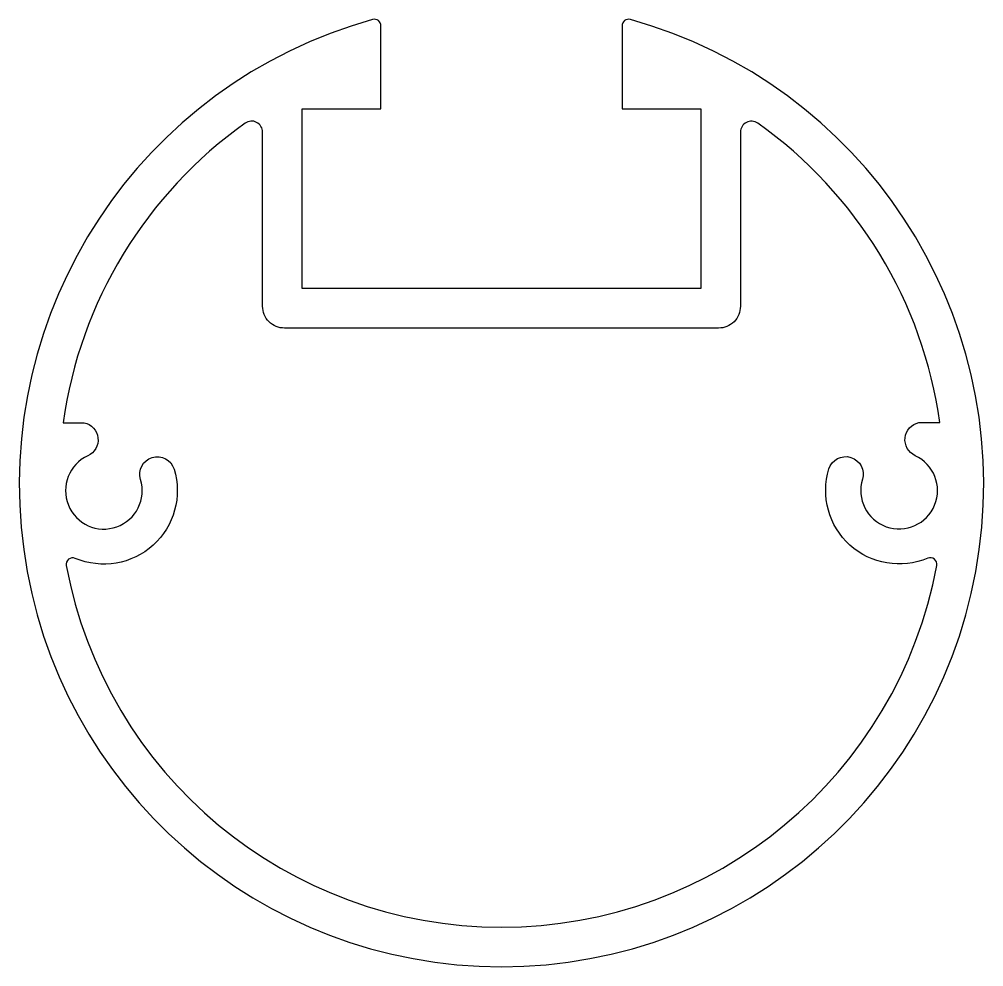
# Model space of a CAD drawing. Extents: x 152.6 to 196.6, y 201.8 to 245.
import ezdxf

# ---------------------------------------------------------------- set-up
doc = ezdxf.new("R2010")
doc.units = 0
doc.layers.add('ANA', color=220, linetype='CONTINUOUS')

msp = doc.modelspace()

# ---------------------------------------------------------------- linework, layer by layer
at = {"layer": 'ANA'}
for points in [[(165.542, 240.915), (169.142, 240.915), (169.142, 244.699, 0.495874), (168.761, 244.988, 7.346642), (180.522, 244.988, 0.495874), (180.142, 244.699), (180.142, 240.915), (183.742, 240.915), (183.742, 232.715), (165.542, 232.715)], [(159.702, 224.485, -0.637191), (155.196, 220.414, 0.597814), (154.784, 220.083, 0.830767), (194.5, 220.089, 0.597815), (194.088, 220.42, -0.637297), (189.581, 224.49, -1), (191.11, 224.02, 2.204066), (193.515, 225.095, -0.724492), (193.688, 226.605), (194.644, 226.605, 0.206304), (186.331, 240.263, 0.608953), (185.542, 239.855), (185.542, 231.915, -0.414214), (184.542, 230.915), (164.742, 230.915, -0.414214), (163.742, 231.915), (163.742, 239.855, 0.608953), (162.952, 240.263, 0.206374), (154.638, 226.6), (155.595, 226.6, -0.724492), (155.769, 225.089, 2.204066), (158.173, 224.014, -1)]]:
    msp.add_lwpolyline(points, format="xyb", close=True, dxfattribs=at)

doc.saveas('drawing.dxf')
